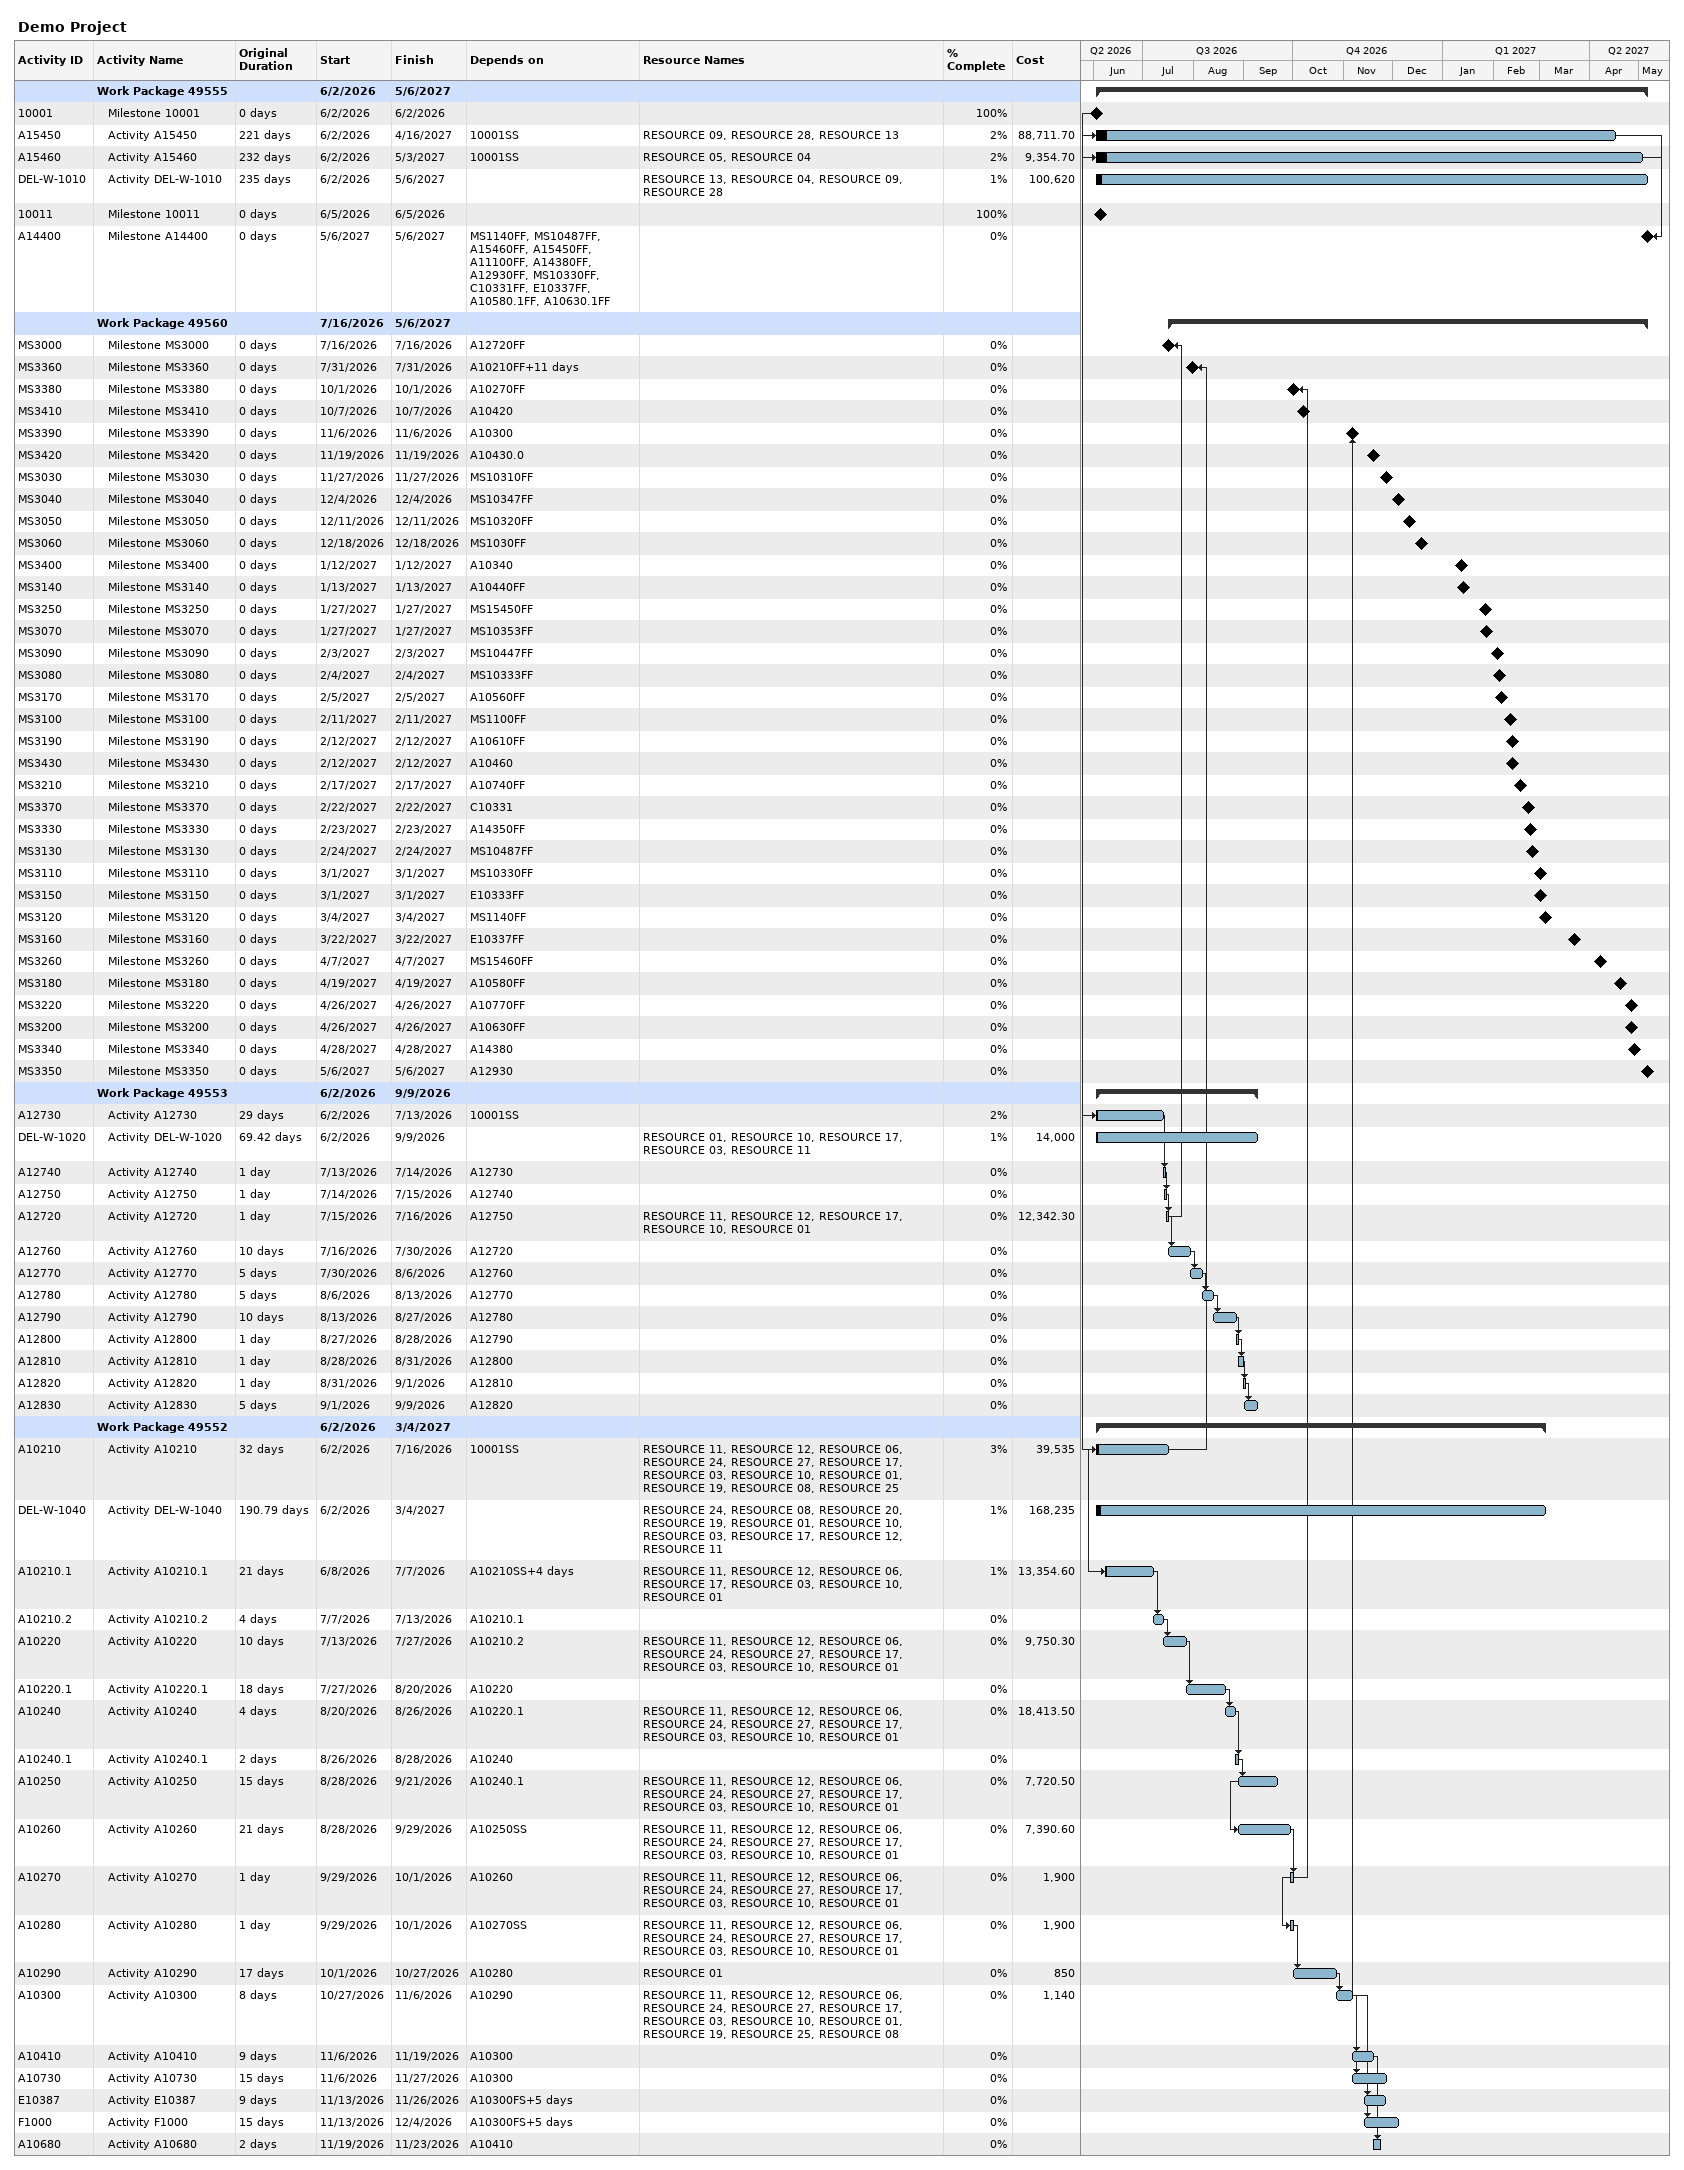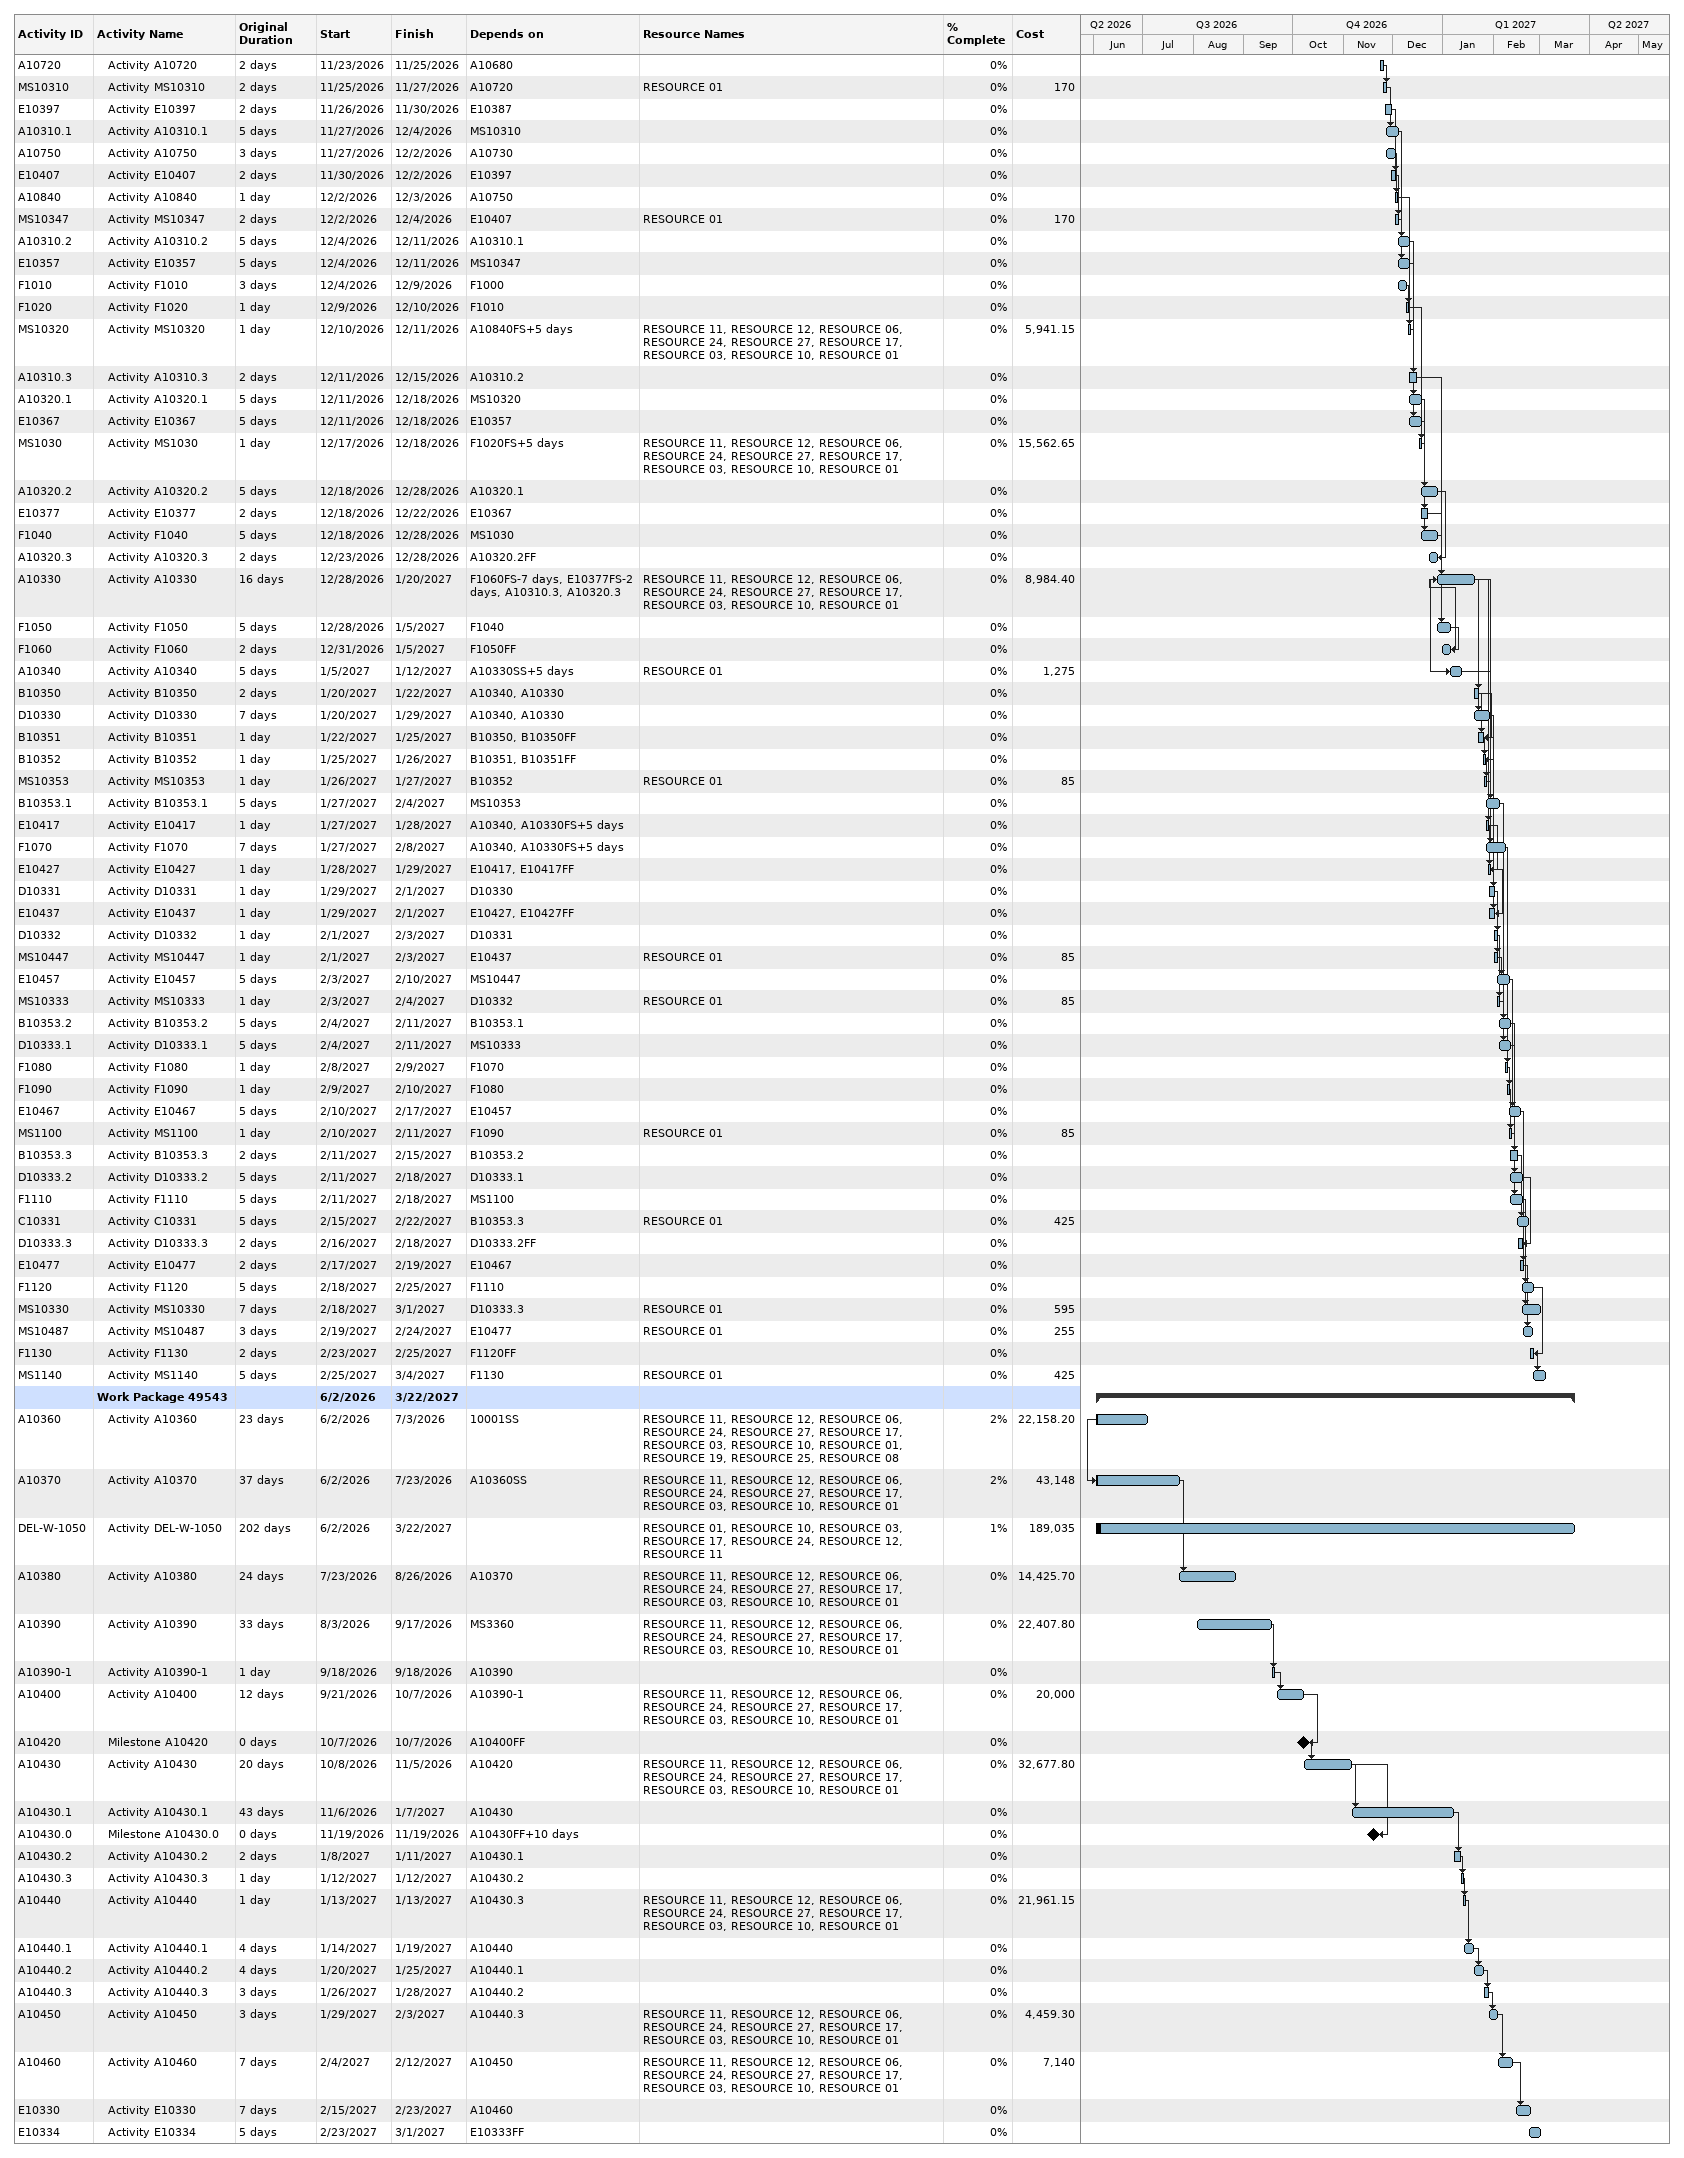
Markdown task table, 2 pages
Demo Project

| ID | Level | Task | Original duration | Start | Finish | Predecessors | Resources | % complete | Cost |
|---|---|---|---|---|---|---|---|---|---|
|  | 1 | **Work Package 49555** |  | 2026-06-02 | 2027-05-06 |  |  |  |  |
| 10001 | 2 | Milestone 10001 | 0d | 2026-06-02 | 2026-06-02 |  |  | 100 |  |
| A15450 | 2 | Activity A15450 | 221d | 2026-06-02 | 2027-04-16 | 10001SS | RESOURCE 09, RESOURCE 28, RESOURCE 13 | 2 | 88711.70 |
| A15460 | 2 | Activity A15460 | 232d | 2026-06-02 | 2027-05-03 | 10001SS | RESOURCE 05, RESOURCE 04 | 2 | 9354.70 |
| DEL-W-1010 | 2 | Activity DEL-W-1010 | 235d | 2026-06-02 | 2027-05-06 |  | RESOURCE 13, RESOURCE 04, RESOURCE 09, RESOURCE 28 | 1 | 100620 |
| 10011 | 2 | Milestone 10011 | 0d | 2026-06-05 | 2026-06-05 |  |  | 100 |  |
| A14400 | 2 | Milestone A14400 | 0d | 2027-05-06 | 2027-05-06 | MS1140FF, MS10487FF, A15460FF, A15450FF, A11100FF, A14380FF, A12930FF, MS10330FF, C10331FF, E10337FF, A10580.1FF, A10630.1FF |  | 0 |  |
|  | 1 | **Work Package 49560** |  | 2026-07-16 | 2027-05-06 |  |  |  |  |
| MS3000 | 2 | Milestone MS3000 | 0d | 2026-07-16 | 2026-07-16 | A12720FF |  | 0 |  |
| MS3360 | 2 | Milestone MS3360 | 0d | 2026-07-31 | 2026-07-31 | A10210FF+11d |  | 0 |  |
| MS3380 | 2 | Milestone MS3380 | 0d | 2026-10-01 | 2026-10-01 | A10270FF |  | 0 |  |
| MS3410 | 2 | Milestone MS3410 | 0d | 2026-10-07 | 2026-10-07 | A10420 |  | 0 |  |
| MS3390 | 2 | Milestone MS3390 | 0d | 2026-11-06 | 2026-11-06 | A10300 |  | 0 |  |
| MS3420 | 2 | Milestone MS3420 | 0d | 2026-11-19 | 2026-11-19 | A10430.0 |  | 0 |  |
| MS3030 | 2 | Milestone MS3030 | 0d | 2026-11-27 | 2026-11-27 | MS10310FF |  | 0 |  |
| MS3040 | 2 | Milestone MS3040 | 0d | 2026-12-04 | 2026-12-04 | MS10347FF |  | 0 |  |
| MS3050 | 2 | Milestone MS3050 | 0d | 2026-12-11 | 2026-12-11 | MS10320FF |  | 0 |  |
| MS3060 | 2 | Milestone MS3060 | 0d | 2026-12-18 | 2026-12-18 | MS1030FF |  | 0 |  |
| MS3400 | 2 | Milestone MS3400 | 0d | 2027-01-12 | 2027-01-12 | A10340 |  | 0 |  |
| MS3140 | 2 | Milestone MS3140 | 0d | 2027-01-13 | 2027-01-13 | A10440FF |  | 0 |  |
| MS3250 | 2 | Milestone MS3250 | 0d | 2027-01-27 | 2027-01-27 | MS15450FF |  | 0 |  |
| MS3070 | 2 | Milestone MS3070 | 0d | 2027-01-27 | 2027-01-27 | MS10353FF |  | 0 |  |
| MS3090 | 2 | Milestone MS3090 | 0d | 2027-02-03 | 2027-02-03 | MS10447FF |  | 0 |  |
| MS3080 | 2 | Milestone MS3080 | 0d | 2027-02-04 | 2027-02-04 | MS10333FF |  | 0 |  |
| MS3170 | 2 | Milestone MS3170 | 0d | 2027-02-05 | 2027-02-05 | A10560FF |  | 0 |  |
| MS3100 | 2 | Milestone MS3100 | 0d | 2027-02-11 | 2027-02-11 | MS1100FF |  | 0 |  |
| MS3190 | 2 | Milestone MS3190 | 0d | 2027-02-12 | 2027-02-12 | A10610FF |  | 0 |  |
| MS3430 | 2 | Milestone MS3430 | 0d | 2027-02-12 | 2027-02-12 | A10460 |  | 0 |  |
| MS3210 | 2 | Milestone MS3210 | 0d | 2027-02-17 | 2027-02-17 | A10740FF |  | 0 |  |
| MS3370 | 2 | Milestone MS3370 | 0d | 2027-02-22 | 2027-02-22 | C10331 |  | 0 |  |
| MS3330 | 2 | Milestone MS3330 | 0d | 2027-02-23 | 2027-02-23 | A14350FF |  | 0 |  |
| MS3130 | 2 | Milestone MS3130 | 0d | 2027-02-24 | 2027-02-24 | MS10487FF |  | 0 |  |
| MS3110 | 2 | Milestone MS3110 | 0d | 2027-03-01 | 2027-03-01 | MS10330FF |  | 0 |  |
| MS3150 | 2 | Milestone MS3150 | 0d | 2027-03-01 | 2027-03-01 | E10333FF |  | 0 |  |
| MS3120 | 2 | Milestone MS3120 | 0d | 2027-03-04 | 2027-03-04 | MS1140FF |  | 0 |  |
| MS3160 | 2 | Milestone MS3160 | 0d | 2027-03-22 | 2027-03-22 | E10337FF |  | 0 |  |
| MS3260 | 2 | Milestone MS3260 | 0d | 2027-04-07 | 2027-04-07 | MS15460FF |  | 0 |  |
| MS3180 | 2 | Milestone MS3180 | 0d | 2027-04-19 | 2027-04-19 | A10580FF |  | 0 |  |
| MS3220 | 2 | Milestone MS3220 | 0d | 2027-04-26 | 2027-04-26 | A10770FF |  | 0 |  |
| MS3200 | 2 | Milestone MS3200 | 0d | 2027-04-26 | 2027-04-26 | A10630FF |  | 0 |  |
| MS3340 | 2 | Milestone MS3340 | 0d | 2027-04-28 | 2027-04-28 | A14380 |  | 0 |  |
| MS3350 | 2 | Milestone MS3350 | 0d | 2027-05-06 | 2027-05-06 | A12930 |  | 0 |  |
|  | 1 | **Work Package 49553** |  | 2026-06-02 | 2026-09-09 |  |  |  |  |
| A12730 | 2 | Activity A12730 | 29d | 2026-06-02 | 2026-07-13 | 10001SS |  | 2 |  |
| DEL-W-1020 | 2 | Activity DEL-W-1020 | 69.42d | 2026-06-02 | 2026-09-09 |  | RESOURCE 01, RESOURCE 10, RESOURCE 17, RESOURCE 03, RESOURCE 11 | 1 | 14000 |
| A12740 | 2 | Activity A12740 | 1d | 2026-07-13 | 2026-07-14 | A12730 |  | 0 |  |
| A12750 | 2 | Activity A12750 | 1d | 2026-07-14 | 2026-07-15 | A12740 |  | 0 |  |
| A12720 | 2 | Activity A12720 | 1d | 2026-07-15 | 2026-07-16 | A12750 | RESOURCE 11, RESOURCE 12, RESOURCE 17, RESOURCE 10, RESOURCE 01 | 0 | 12342.30 |
| A12760 | 2 | Activity A12760 | 10d | 2026-07-16 | 2026-07-30 | A12720 |  | 0 |  |
| A12770 | 2 | Activity A12770 | 5d | 2026-07-30 | 2026-08-06 | A12760 |  | 0 |  |
| A12780 | 2 | Activity A12780 | 5d | 2026-08-06 | 2026-08-13 | A12770 |  | 0 |  |
| A12790 | 2 | Activity A12790 | 10d | 2026-08-13 | 2026-08-27 | A12780 |  | 0 |  |
| A12800 | 2 | Activity A12800 | 1d | 2026-08-27 | 2026-08-28 | A12790 |  | 0 |  |
| A12810 | 2 | Activity A12810 | 1d | 2026-08-28 | 2026-08-31 | A12800 |  | 0 |  |
| A12820 | 2 | Activity A12820 | 1d | 2026-08-31 | 2026-09-01 | A12810 |  | 0 |  |
| A12830 | 2 | Activity A12830 | 5d | 2026-09-01 | 2026-09-09 | A12820 |  | 0 |  |
|  | 1 | **Work Package 49552** |  | 2026-06-02 | 2027-03-04 |  |  |  |  |
| A10210 | 2 | Activity A10210 | 32d | 2026-06-02 | 2026-07-16 | 10001SS | RESOURCE 11, RESOURCE 12, RESOURCE 06, RESOURCE 24, RESOURCE 27, RESOURCE 17, RESOURCE 03, RESOURCE 10, RESOURCE 01, RESOURCE 19, RESOURCE 08, RESOURCE 25 | 3 | 39535 |
| DEL-W-1040 | 2 | Activity DEL-W-1040 | 190.79d | 2026-06-02 | 2027-03-04 |  | RESOURCE 24, RESOURCE 08, RESOURCE 20, RESOURCE 19, RESOURCE 01, RESOURCE 10, RESOURCE 03, RESOURCE 17, RESOURCE 12, RESOURCE 11 | 1 | 168235 |
| A10210.1 | 2 | Activity A10210.1 | 21d | 2026-06-08 | 2026-07-07 | A10210SS+4d | RESOURCE 11, RESOURCE 12, RESOURCE 06, RESOURCE 17, RESOURCE 03, RESOURCE 10, RESOURCE 01 | 1 | 13354.60 |
| A10210.2 | 2 | Activity A10210.2 | 4d | 2026-07-07 | 2026-07-13 | A10210.1 |  | 0 |  |
| A10220 | 2 | Activity A10220 | 10d | 2026-07-13 | 2026-07-27 | A10210.2 | RESOURCE 11, RESOURCE 12, RESOURCE 06, RESOURCE 24, RESOURCE 27, RESOURCE 17, RESOURCE 03, RESOURCE 10, RESOURCE 01 | 0 | 9750.30 |
| A10220.1 | 2 | Activity A10220.1 | 18d | 2026-07-27 | 2026-08-20 | A10220 |  | 0 |  |
| A10240 | 2 | Activity A10240 | 4d | 2026-08-20 | 2026-08-26 | A10220.1 | RESOURCE 11, RESOURCE 12, RESOURCE 06, RESOURCE 24, RESOURCE 27, RESOURCE 17, RESOURCE 03, RESOURCE 10, RESOURCE 01 | 0 | 18413.50 |
| A10240.1 | 2 | Activity A10240.1 | 2d | 2026-08-26 | 2026-08-28 | A10240 |  | 0 |  |
| A10250 | 2 | Activity A10250 | 15d | 2026-08-28 | 2026-09-21 | A10240.1 | RESOURCE 11, RESOURCE 12, RESOURCE 06, RESOURCE 24, RESOURCE 27, RESOURCE 17, RESOURCE 03, RESOURCE 10, RESOURCE 01 | 0 | 7720.50 |
| A10260 | 2 | Activity A10260 | 21d | 2026-08-28 | 2026-09-29 | A10250SS | RESOURCE 11, RESOURCE 12, RESOURCE 06, RESOURCE 24, RESOURCE 27, RESOURCE 17, RESOURCE 03, RESOURCE 10, RESOURCE 01 | 0 | 7390.60 |
| A10270 | 2 | Activity A10270 | 1d | 2026-09-29 | 2026-10-01 | A10260 | RESOURCE 11, RESOURCE 12, RESOURCE 06, RESOURCE 24, RESOURCE 27, RESOURCE 17, RESOURCE 03, RESOURCE 10, RESOURCE 01 | 0 | 1900 |
| A10280 | 2 | Activity A10280 | 1d | 2026-09-29 | 2026-10-01 | A10270SS | RESOURCE 11, RESOURCE 12, RESOURCE 06, RESOURCE 24, RESOURCE 27, RESOURCE 17, RESOURCE 03, RESOURCE 10, RESOURCE 01 | 0 | 1900 |
| A10290 | 2 | Activity A10290 | 17d | 2026-10-01 | 2026-10-27 | A10280 | RESOURCE 01 | 0 | 850 |
| A10300 | 2 | Activity A10300 | 8d | 2026-10-27 | 2026-11-06 | A10290 | RESOURCE 11, RESOURCE 12, RESOURCE 06, RESOURCE 24, RESOURCE 27, RESOURCE 17, RESOURCE 03, RESOURCE 10, RESOURCE 01, RESOURCE 19, RESOURCE 25, RESOURCE 08 | 0 | 1140 |
| A10410 | 2 | Activity A10410 | 9d | 2026-11-06 | 2026-11-19 | A10300 |  | 0 |  |
| A10730 | 2 | Activity A10730 | 15d | 2026-11-06 | 2026-11-27 | A10300 |  | 0 |  |
| E10387 | 2 | Activity E10387 | 9d | 2026-11-13 | 2026-11-26 | A10300FS+5d |  | 0 |  |
| F1000 | 2 | Activity F1000 | 15d | 2026-11-13 | 2026-12-04 | A10300FS+5d |  | 0 |  |
| A10680 | 2 | Activity A10680 | 2d | 2026-11-19 | 2026-11-23 | A10410 |  | 0 |  |
| A10720 | 2 | Activity A10720 | 2d | 2026-11-23 | 2026-11-25 | A10680 |  | 0 |  |
| MS10310 | 2 | Activity MS10310 | 2d | 2026-11-25 | 2026-11-27 | A10720 | RESOURCE 01 | 0 | 170 |
| E10397 | 2 | Activity E10397 | 2d | 2026-11-26 | 2026-11-30 | E10387 |  | 0 |  |
| A10310.1 | 2 | Activity A10310.1 | 5d | 2026-11-27 | 2026-12-04 | MS10310 |  | 0 |  |
| A10750 | 2 | Activity A10750 | 3d | 2026-11-27 | 2026-12-02 | A10730 |  | 0 |  |
| E10407 | 2 | Activity E10407 | 2d | 2026-11-30 | 2026-12-02 | E10397 |  | 0 |  |
| A10840 | 2 | Activity A10840 | 1d | 2026-12-02 | 2026-12-03 | A10750 |  | 0 |  |
| MS10347 | 2 | Activity MS10347 | 2d | 2026-12-02 | 2026-12-04 | E10407 | RESOURCE 01 | 0 | 170 |
| A10310.2 | 2 | Activity A10310.2 | 5d | 2026-12-04 | 2026-12-11 | A10310.1 |  | 0 |  |
| E10357 | 2 | Activity E10357 | 5d | 2026-12-04 | 2026-12-11 | MS10347 |  | 0 |  |
| F1010 | 2 | Activity F1010 | 3d | 2026-12-04 | 2026-12-09 | F1000 |  | 0 |  |
| F1020 | 2 | Activity F1020 | 1d | 2026-12-09 | 2026-12-10 | F1010 |  | 0 |  |
| MS10320 | 2 | Activity MS10320 | 1d | 2026-12-10 | 2026-12-11 | A10840FS+5d | RESOURCE 11, RESOURCE 12, RESOURCE 06, RESOURCE 24, RESOURCE 27, RESOURCE 17, RESOURCE 03, RESOURCE 10, RESOURCE 01 | 0 | 5941.15 |
| A10310.3 | 2 | Activity A10310.3 | 2d | 2026-12-11 | 2026-12-15 | A10310.2 |  | 0 |  |
| A10320.1 | 2 | Activity A10320.1 | 5d | 2026-12-11 | 2026-12-18 | MS10320 |  | 0 |  |
| E10367 | 2 | Activity E10367 | 5d | 2026-12-11 | 2026-12-18 | E10357 |  | 0 |  |
| MS1030 | 2 | Activity MS1030 | 1d | 2026-12-17 | 2026-12-18 | F1020FS+5d | RESOURCE 11, RESOURCE 12, RESOURCE 06, RESOURCE 24, RESOURCE 27, RESOURCE 17, RESOURCE 03, RESOURCE 10, RESOURCE 01 | 0 | 15562.65 |
| A10320.2 | 2 | Activity A10320.2 | 5d | 2026-12-18 | 2026-12-28 | A10320.1 |  | 0 |  |
| E10377 | 2 | Activity E10377 | 2d | 2026-12-18 | 2026-12-22 | E10367 |  | 0 |  |
| F1040 | 2 | Activity F1040 | 5d | 2026-12-18 | 2026-12-28 | MS1030 |  | 0 |  |
| A10320.3 | 2 | Activity A10320.3 | 2d | 2026-12-23 | 2026-12-28 | A10320.2FF |  | 0 |  |
| A10330 | 2 | Activity A10330 | 16d | 2026-12-28 | 2027-01-20 | F1060FS-7d, E10377FS-2d, A10310.3, A10320.3 | RESOURCE 11, RESOURCE 12, RESOURCE 06, RESOURCE 24, RESOURCE 27, RESOURCE 17, RESOURCE 03, RESOURCE 10, RESOURCE 01 | 0 | 8984.40 |
| F1050 | 2 | Activity F1050 | 5d | 2026-12-28 | 2027-01-05 | F1040 |  | 0 |  |
| F1060 | 2 | Activity F1060 | 2d | 2026-12-31 | 2027-01-05 | F1050FF |  | 0 |  |
| A10340 | 2 | Activity A10340 | 5d | 2027-01-05 | 2027-01-12 | A10330SS+5d | RESOURCE 01 | 0 | 1275 |
| B10350 | 2 | Activity B10350 | 2d | 2027-01-20 | 2027-01-22 | A10340, A10330 |  | 0 |  |
| D10330 | 2 | Activity D10330 | 7d | 2027-01-20 | 2027-01-29 | A10340, A10330 |  | 0 |  |
| B10351 | 2 | Activity B10351 | 1d | 2027-01-22 | 2027-01-25 | B10350, B10350FF |  | 0 |  |
| B10352 | 2 | Activity B10352 | 1d | 2027-01-25 | 2027-01-26 | B10351, B10351FF |  | 0 |  |
| MS10353 | 2 | Activity MS10353 | 1d | 2027-01-26 | 2027-01-27 | B10352 | RESOURCE 01 | 0 | 85 |
| B10353.1 | 2 | Activity B10353.1 | 5d | 2027-01-27 | 2027-02-04 | MS10353 |  | 0 |  |
| E10417 | 2 | Activity E10417 | 1d | 2027-01-27 | 2027-01-28 | A10340, A10330FS+5d |  | 0 |  |
| F1070 | 2 | Activity F1070 | 7d | 2027-01-27 | 2027-02-08 | A10340, A10330FS+5d |  | 0 |  |
| E10427 | 2 | Activity E10427 | 1d | 2027-01-28 | 2027-01-29 | E10417, E10417FF |  | 0 |  |
| D10331 | 2 | Activity D10331 | 1d | 2027-01-29 | 2027-02-01 | D10330 |  | 0 |  |
| E10437 | 2 | Activity E10437 | 1d | 2027-01-29 | 2027-02-01 | E10427, E10427FF |  | 0 |  |
| D10332 | 2 | Activity D10332 | 1d | 2027-02-01 | 2027-02-03 | D10331 |  | 0 |  |
| MS10447 | 2 | Activity MS10447 | 1d | 2027-02-01 | 2027-02-03 | E10437 | RESOURCE 01 | 0 | 85 |
| E10457 | 2 | Activity E10457 | 5d | 2027-02-03 | 2027-02-10 | MS10447 |  | 0 |  |
| MS10333 | 2 | Activity MS10333 | 1d | 2027-02-03 | 2027-02-04 | D10332 | RESOURCE 01 | 0 | 85 |
| B10353.2 | 2 | Activity B10353.2 | 5d | 2027-02-04 | 2027-02-11 | B10353.1 |  | 0 |  |
| D10333.1 | 2 | Activity D10333.1 | 5d | 2027-02-04 | 2027-02-11 | MS10333 |  | 0 |  |
| F1080 | 2 | Activity F1080 | 1d | 2027-02-08 | 2027-02-09 | F1070 |  | 0 |  |
| F1090 | 2 | Activity F1090 | 1d | 2027-02-09 | 2027-02-10 | F1080 |  | 0 |  |
| E10467 | 2 | Activity E10467 | 5d | 2027-02-10 | 2027-02-17 | E10457 |  | 0 |  |
| MS1100 | 2 | Activity MS1100 | 1d | 2027-02-10 | 2027-02-11 | F1090 | RESOURCE 01 | 0 | 85 |
| B10353.3 | 2 | Activity B10353.3 | 2d | 2027-02-11 | 2027-02-15 | B10353.2 |  | 0 |  |
| D10333.2 | 2 | Activity D10333.2 | 5d | 2027-02-11 | 2027-02-18 | D10333.1 |  | 0 |  |
| F1110 | 2 | Activity F1110 | 5d | 2027-02-11 | 2027-02-18 | MS1100 |  | 0 |  |
| C10331 | 2 | Activity C10331 | 5d | 2027-02-15 | 2027-02-22 | B10353.3 | RESOURCE 01 | 0 | 425 |
| D10333.3 | 2 | Activity D10333.3 | 2d | 2027-02-16 | 2027-02-18 | D10333.2FF |  | 0 |  |
| E10477 | 2 | Activity E10477 | 2d | 2027-02-17 | 2027-02-19 | E10467 |  | 0 |  |
| F1120 | 2 | Activity F1120 | 5d | 2027-02-18 | 2027-02-25 | F1110 |  | 0 |  |
| MS10330 | 2 | Activity MS10330 | 7d | 2027-02-18 | 2027-03-01 | D10333.3 | RESOURCE 01 | 0 | 595 |
| MS10487 | 2 | Activity MS10487 | 3d | 2027-02-19 | 2027-02-24 | E10477 | RESOURCE 01 | 0 | 255 |
| F1130 | 2 | Activity F1130 | 2d | 2027-02-23 | 2027-02-25 | F1120FF |  | 0 |  |
| MS1140 | 2 | Activity MS1140 | 5d | 2027-02-25 | 2027-03-04 | F1130 | RESOURCE 01 | 0 | 425 |
|  | 1 | **Work Package 49543** |  | 2026-06-02 | 2027-03-22 |  |  |  |  |
| A10360 | 2 | Activity A10360 | 23d | 2026-06-02 | 2026-07-03 | 10001SS | RESOURCE 11, RESOURCE 12, RESOURCE 06, RESOURCE 24, RESOURCE 27, RESOURCE 17, RESOURCE 03, RESOURCE 10, RESOURCE 01, RESOURCE 19, RESOURCE 25, RESOURCE 08 | 2 | 22158.20 |
| A10370 | 2 | Activity A10370 | 37d | 2026-06-02 | 2026-07-23 | A10360SS | RESOURCE 11, RESOURCE 12, RESOURCE 06, RESOURCE 24, RESOURCE 27, RESOURCE 17, RESOURCE 03, RESOURCE 10, RESOURCE 01 | 2 | 43148 |
| DEL-W-1050 | 2 | Activity DEL-W-1050 | 202d | 2026-06-02 | 2027-03-22 |  | RESOURCE 01, RESOURCE 10, RESOURCE 03, RESOURCE 17, RESOURCE 24, RESOURCE 12, RESOURCE 11 | 1 | 189035 |
| A10380 | 2 | Activity A10380 | 24d | 2026-07-23 | 2026-08-26 | A10370 | RESOURCE 11, RESOURCE 12, RESOURCE 06, RESOURCE 24, RESOURCE 27, RESOURCE 17, RESOURCE 03, RESOURCE 10, RESOURCE 01 | 0 | 14425.70 |
| A10390 | 2 | Activity A10390 | 33d | 2026-08-03 | 2026-09-17 | MS3360 | RESOURCE 11, RESOURCE 12, RESOURCE 06, RESOURCE 24, RESOURCE 27, RESOURCE 17, RESOURCE 03, RESOURCE 10, RESOURCE 01 | 0 | 22407.80 |
| A10390-1 | 2 | Activity A10390-1 | 1d | 2026-09-18 | 2026-09-18 | A10390 |  | 0 |  |
| A10400 | 2 | Activity A10400 | 12d | 2026-09-21 | 2026-10-07 | A10390-1 | RESOURCE 11, RESOURCE 12, RESOURCE 06, RESOURCE 24, RESOURCE 27, RESOURCE 17, RESOURCE 03, RESOURCE 10, RESOURCE 01 | 0 | 20000 |
| A10420 | 2 | Milestone A10420 | 0d | 2026-10-07 | 2026-10-07 | A10400FF |  | 0 |  |
| A10430 | 2 | Activity A10430 | 20d | 2026-10-08 | 2026-11-05 | A10420 | RESOURCE 11, RESOURCE 12, RESOURCE 06, RESOURCE 24, RESOURCE 27, RESOURCE 17, RESOURCE 03, RESOURCE 10, RESOURCE 01 | 0 | 32677.80 |
| A10430.1 | 2 | Activity A10430.1 | 43d | 2026-11-06 | 2027-01-07 | A10430 |  | 0 |  |
| A10430.0 | 2 | Milestone A10430.0 | 0d | 2026-11-19 | 2026-11-19 | A10430FF+10d |  | 0 |  |
| A10430.2 | 2 | Activity A10430.2 | 2d | 2027-01-08 | 2027-01-11 | A10430.1 |  | 0 |  |
| A10430.3 | 2 | Activity A10430.3 | 1d | 2027-01-12 | 2027-01-12 | A10430.2 |  | 0 |  |
| A10440 | 2 | Activity A10440 | 1d | 2027-01-13 | 2027-01-13 | A10430.3 | RESOURCE 11, RESOURCE 12, RESOURCE 06, RESOURCE 24, RESOURCE 27, RESOURCE 17, RESOURCE 03, RESOURCE 10, RESOURCE 01 | 0 | 21961.15 |
| A10440.1 | 2 | Activity A10440.1 | 4d | 2027-01-14 | 2027-01-19 | A10440 |  | 0 |  |
| A10440.2 | 2 | Activity A10440.2 | 4d | 2027-01-20 | 2027-01-25 | A10440.1 |  | 0 |  |
| A10440.3 | 2 | Activity A10440.3 | 3d | 2027-01-26 | 2027-01-28 | A10440.2 |  | 0 |  |
| A10450 | 2 | Activity A10450 | 3d | 2027-01-29 | 2027-02-03 | A10440.3 | RESOURCE 11, RESOURCE 12, RESOURCE 06, RESOURCE 24, RESOURCE 27, RESOURCE 17, RESOURCE 03, RESOURCE 10, RESOURCE 01 | 0 | 4459.30 |
| A10460 | 2 | Activity A10460 | 7d | 2027-02-04 | 2027-02-12 | A10450 | RESOURCE 11, RESOURCE 12, RESOURCE 06, RESOURCE 24, RESOURCE 27, RESOURCE 17, RESOURCE 03, RESOURCE 10, RESOURCE 01 | 0 | 7140 |
| E10330 | 2 | Activity E10330 | 7d | 2027-02-15 | 2027-02-23 | A10460 |  | 0 |  |
| E10334 | 2 | Activity E10334 | 5d | 2027-02-23 | 2027-03-01 | E10333FF |  | 0 |  |
